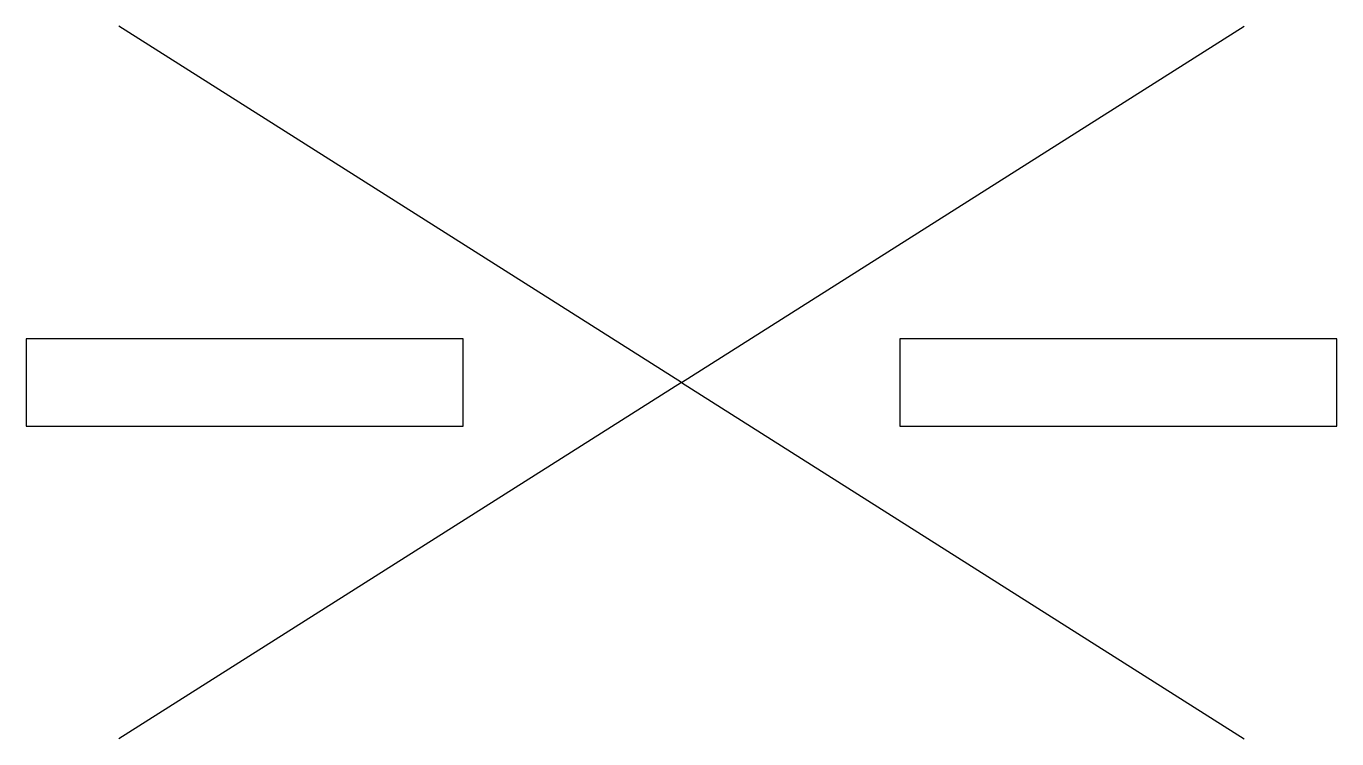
# Model space of a CAD drawing. Extents: x 0 to 1.5, y -0.41 to 0.41.
import ezdxf

# ---------------------------------------------------------------- set-up
doc = ezdxf.new("R2010")
doc.units = 0
doc.header["$LTSCALE"] = 0.2

msp = doc.modelspace()

# ---------------------------------------------------------------- linework, layer by layer
for q in [(0.1061, 0.4074), (1.3939, 0.4074), (0.1061, -0.4074), (1.3939, -0.4074)]:
    msp.add_line((0.75, 0), q)
at = {"flags": 128}
for points in [[(0, 0.05), (0, -0.05), (0.5, -0.05), (0.5, 0.05)], [(1, 0.05), (1, -0.05), (1.5, -0.05), (1.5, 0.05)]]:
    msp.add_lwpolyline(points, close=True, dxfattribs=at)

doc.saveas('drawing.dxf')
